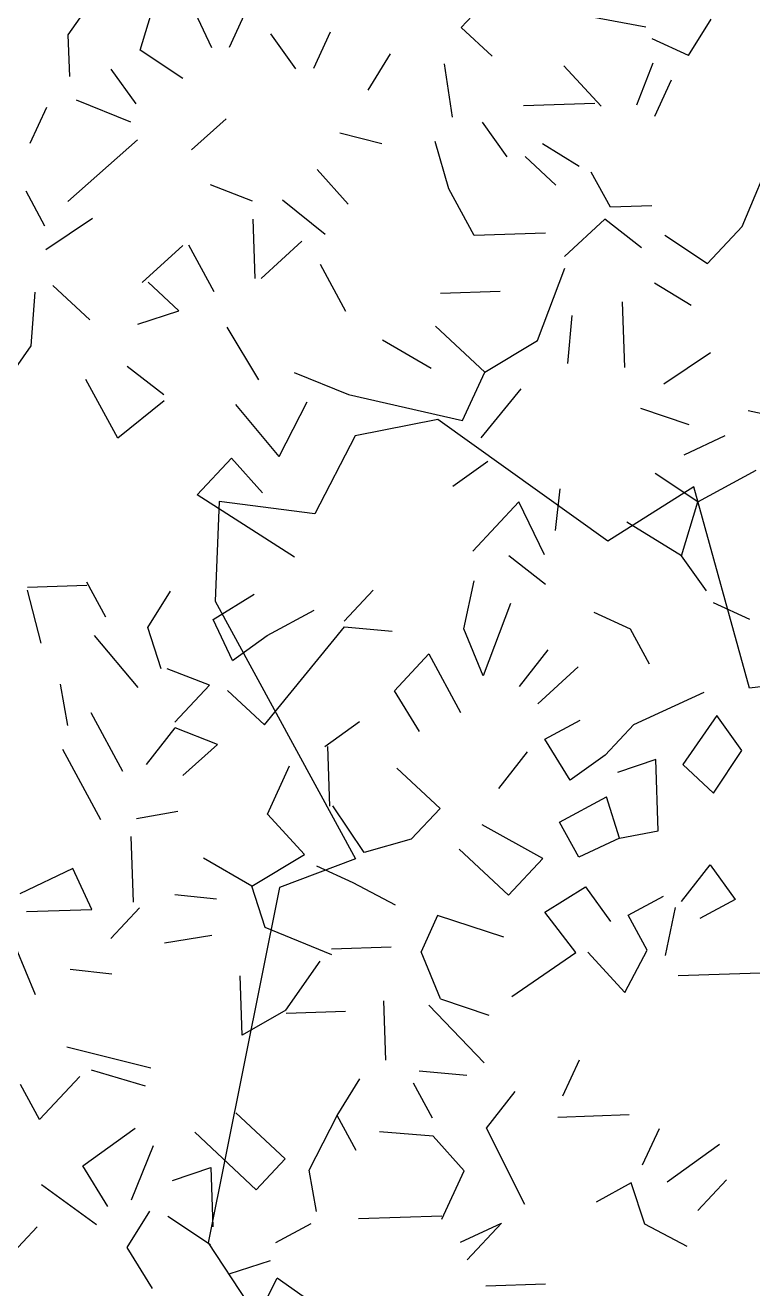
# Model space of a CAD drawing. Header units: metres. Extents: x 10 to 239, y 2 to 253.
# Drawn here: x 63.038 to 63.697, y 238.789 to 239.935 of the extents above; entities that cross this region are included whole.
import ezdxf

# ---------------------------------------------------------------- set-up
doc = ezdxf.new("R2010")
doc.units = ezdxf.units.M
doc.header["$MEASUREMENT"] = 0
doc.layers.add('bloques ARBOLES', color=7, linetype='Continuous', true_color=0xb8d897)

# ---------------------------------------------------------------- blocks, each defined once
blk = doc.blocks.new('arbolote')
at = {"layer": 'bloques ARBOLES'}
blk.add_lwpolyline([(-0.8238, 9.3426), (-0.9265, 9.3302), (-0.9771, 9.5126), (-1.0549, 9.4633), (-1.2091, 9.5737), (-1.284, 9.559), (-1.3207, 9.4883), (-1.4074, 9.4995), (-1.4109, 9.4091), (-1.2839, 9.1755), (-1.3527, 9.1494), (-1.4173, 8.827), (-1.3465, 8.7196)], dxfattribs=at)
blk = doc.blocks.new('arb-alz-77')
at = {"layer": 'bloques ARBOLES', "linetype": 'Continuous'}
for p, q in [((2.3878, 7.8897), (2.4592, 7.9918)), ((2.5384, 7.8576), (2.572, 7.9708)), ((2.5384, 7.8576), (2.572, 7.9708)), ((3.2094, 7.9051), (3.2696, 7.9694)), ((2.6878, 7.8626), (2.6474, 7.9484)), ((2.6878, 7.8626), (2.6474, 7.9484)), ((2.6878, 7.8626), (2.6474, 7.9484)), ((2.6878, 7.8626), (2.6474, 7.9484)), ((2.7252, 7.8639), (2.7598, 7.9398)), ((3.5955, 7.9057), (3.3699, 7.9479)), ((3.5955, 7.9057), (3.3699, 7.9479)), ((3.2738, 7.845), (3.2094, 7.9051)), ((3.2738, 7.845), (3.2094, 7.9051)), ((3.2738, 7.845), (3.2094, 7.9051)), ((3.2738, 7.845), (3.2094, 7.9051)), ((3.2738, 7.845), (3.2094, 7.9051)), ((3.6847, 7.8464), (3.732, 7.9228)), ((2.3908, 7.8028), (2.3878, 7.8897)), ((2.8636, 7.8187), (2.8113, 7.8917)), ((2.9009, 7.82), (2.9357, 7.8959)), ((3.6847, 7.8464), (3.6089, 7.8812)), ((2.6276, 7.7982), (2.5384, 7.8576)), ((2.6276, 7.7982), (2.5384, 7.8576)), ((2.6276, 7.7982), (2.5384, 7.8576)), ((2.6276, 7.7982), (2.5384, 7.8576)), ((3.0147, 7.7739), (3.0618, 7.8503)), ((3.0147, 7.7739), (3.0618, 7.8503)), ((3.0147, 7.7739), (3.0618, 7.8503)), ((3.0147, 7.7739), (3.0618, 7.8503)), ((3.1909, 7.7176), (3.1747, 7.8292)), ((3.5016, 7.7405), (3.4239, 7.8251)), ((3.5762, 7.7432), (3.6106, 7.8314)), ((2.5298, 7.7452), (2.4775, 7.8182)), ((3.6144, 7.7195), (3.649, 7.7954)), ((3.6144, 7.7195), (3.649, 7.7954)), ((3.6144, 7.7195), (3.649, 7.7954)), ((3.6144, 7.7195), (3.649, 7.7954)), ((2.5187, 7.7074), (2.405, 7.7534)), ((2.5187, 7.7074), (2.405, 7.7534)), ((2.5187, 7.7074), (2.405, 7.7534)), ((2.5187, 7.7074), (2.405, 7.7534)), ((2.5187, 7.7074), (2.405, 7.7534)), ((2.5187, 7.7074), (2.405, 7.7534)), ((3.4888, 7.7465), (3.3396, 7.7413)), ((3.4888, 7.7465), (3.3396, 7.7413)), ((3.4888, 7.7465), (3.3396, 7.7413)), ((2.3084, 7.6629), (2.3432, 7.7388)), ((2.3084, 7.6629), (2.3432, 7.7388)), ((2.3084, 7.6629), (2.3432, 7.7388)), ((2.3084, 7.6629), (2.3432, 7.7388)), ((2.6452, 7.6494), (2.7176, 7.7141)), ((3.3057, 7.6343), (3.2535, 7.7073)), ((2.3871, 7.541), (2.5323, 7.6704)), ((2.9554, 7.6847), (3.0433, 7.6628)), ((2.9554, 7.6847), (3.0433, 7.6628)), ((3.1835, 7.5679), (3.1552, 7.6666)), ((3.1835, 7.5679), (3.1552, 7.6666)), ((3.1835, 7.5679), (3.1552, 7.6666)), ((3.1835, 7.5679), (3.1552, 7.6666)), ((3.456, 7.6145), (3.3796, 7.6618)), ((3.7965, 7.489), (3.8657, 7.6532)), ((3.7965, 7.489), (3.8657, 7.6532)), ((3.7965, 7.489), (3.8657, 7.6532)), ((3.7965, 7.489), (3.8657, 7.6532)), ((3.4074, 7.5755), (3.3431, 7.6356)), ((3.4074, 7.5755), (3.3431, 7.6356)), ((3.4074, 7.5755), (3.3431, 7.6356)), ((3.4074, 7.5755), (3.3431, 7.6356)), ((2.9728, 7.5358), (2.9081, 7.6084)), ((2.9728, 7.5358), (2.9081, 7.6084)), ((2.9728, 7.5358), (2.9081, 7.6084)), ((2.9728, 7.5358), (2.9081, 7.6084)), ((3.5212, 7.5295), (3.4813, 7.6029)), ((3.5212, 7.5295), (3.4813, 7.6029)), ((3.5212, 7.5295), (3.4813, 7.6029)), ((2.339, 7.4896), (2.2994, 7.5629)), ((2.7733, 7.5417), (2.6851, 7.576)), ((3.2367, 7.4701), (3.1835, 7.5679)), ((3.2367, 7.4701), (3.1835, 7.5679)), ((3.2367, 7.4701), (3.1835, 7.5679)), ((2.9252, 7.4719), (2.8355, 7.5437)), ((2.9252, 7.4719), (2.8355, 7.5437)), ((2.9252, 7.4719), (2.8355, 7.5437)), ((3.6081, 7.5324), (3.5212, 7.5295)), ((3.6081, 7.5324), (3.5212, 7.5295)), ((2.4382, 7.5053), (2.3407, 7.4398)), ((2.4382, 7.5053), (2.3407, 7.4398)), ((2.4382, 7.5053), (2.3407, 7.4398)), ((2.7787, 7.3799), (2.7745, 7.5043)), ((3.425, 7.4265), (3.5095, 7.5043)), ((3.425, 7.4265), (3.5095, 7.5043)), ((3.5862, 7.4444), (3.5095, 7.5043)), ((3.7243, 7.4118), (3.7965, 7.489)), ((3.7243, 7.4118), (3.7965, 7.489)), ((2.7912, 7.3803), (2.8758, 7.4579)), ((2.7912, 7.3803), (2.8758, 7.4579)), ((2.7912, 7.3803), (2.8758, 7.4579)), ((3.3859, 7.4751), (3.2367, 7.4701)), ((3.3859, 7.4751), (3.2367, 7.4701)), ((3.6351, 7.4711), (3.7243, 7.4118)), ((2.5424, 7.3719), (2.627, 7.4494)), ((2.6926, 7.352), (2.6395, 7.4499)), ((2.6926, 7.352), (2.6395, 7.4499)), ((2.6926, 7.352), (2.6395, 7.4499)), ((2.6926, 7.352), (2.6395, 7.4499)), ((2.9679, 7.3114), (2.9148, 7.4093)), ((2.9679, 7.3114), (2.9148, 7.4093)), ((3.3685, 7.2503), (3.4258, 7.4017)), ((3.3685, 7.2503), (3.4258, 7.4017)), ((3.3685, 7.2503), (3.4258, 7.4017)), ((3.3685, 7.2503), (3.4258, 7.4017)), ((3.3685, 7.2503), (3.4258, 7.4017)), ((3.3685, 7.2503), (3.4258, 7.4017)), ((3.3685, 7.2503), (3.4258, 7.4017)), ((3.3685, 7.2503), (3.4258, 7.4017)), ((3.3685, 7.2503), (3.4258, 7.4017)), ((2.3102, 7.2395), (2.3189, 7.3519)), ((2.3102, 7.2395), (2.3189, 7.3519)), ((2.4329, 7.2934), (2.3558, 7.3656)), ((2.4329, 7.2934), (2.3558, 7.3656)), ((2.6191, 7.3122), (2.5548, 7.3723)), ((2.6191, 7.3122), (2.5548, 7.3723)), ((2.6191, 7.3122), (2.5548, 7.3723)), ((3.1659, 7.3493), (3.2905, 7.3535)), ((3.1659, 7.3493), (3.2905, 7.3535)), ((3.1659, 7.3493), (3.2905, 7.3535)), ((3.1659, 7.3493), (3.2905, 7.3535)), ((3.1659, 7.3493), (3.2905, 7.3535)), ((3.1659, 7.3493), (3.2905, 7.3535)), ((3.6899, 7.3234), (3.6136, 7.3707)), ((3.6899, 7.3234), (3.6136, 7.3707)), ((3.5511, 7.1942), (3.5465, 7.331)), ((2.5329, 7.2843), (2.6191, 7.3122)), ((2.5329, 7.2843), (2.6191, 7.3122)), ((2.5329, 7.2843), (2.6191, 7.3122)), ((3.4325, 7.2026), (3.4415, 7.3025)), ((2.7859, 7.1684), (2.7199, 7.2783)), ((2.7859, 7.1684), (2.7199, 7.2783)), ((2.7859, 7.1684), (2.7199, 7.2783)), ((3.2587, 7.1843), (3.1558, 7.2805)), ((3.2587, 7.1843), (3.1558, 7.2805)), ((3.2587, 7.1843), (3.1558, 7.2805)), ((3.0446, 7.2518), (3.1463, 7.1929)), ((3.2587, 7.1843), (3.3685, 7.2503)), ((3.2587, 7.1843), (3.3685, 7.2503)), ((2.2388, 7.1374), (2.3102, 7.2395)), ((3.6333, 7.1596), (3.7306, 7.2252)), ((3.6333, 7.1596), (3.7306, 7.2252)), ((3.6333, 7.1596), (3.7306, 7.2252)), ((3.6333, 7.1596), (3.7306, 7.2252)), ((2.5877, 7.1367), (2.5109, 7.1964)), ((2.4911, 7.0463), (2.4247, 7.1686)), ((2.4911, 7.0463), (2.4247, 7.1686)), ((2.8602, 7.1833), (2.9739, 7.1373)), ((2.8602, 7.1833), (2.9739, 7.1373)), ((2.8602, 7.1833), (2.9739, 7.1373)), ((3.2123, 7.083), (3.2587, 7.1843)), ((2.9739, 7.1373), (3.2123, 7.083)), ((2.9739, 7.1373), (3.2123, 7.083)), ((3.2509, 7.047), (3.3346, 7.1495)), ((2.5882, 7.1243), (2.4911, 7.0463)), ((2.5882, 7.1243), (2.4911, 7.0463)), ((2.5882, 7.1243), (2.4911, 7.0463)), ((2.5882, 7.1243), (2.4911, 7.0463)), ((2.5882, 7.1243), (2.4911, 7.0463)), ((2.8288, 7.0079), (2.7378, 7.1169)), ((2.8288, 7.0079), (2.7378, 7.1169)), ((2.8288, 7.0079), (2.8871, 7.1219)), ((2.8288, 7.0079), (2.8871, 7.1219)), ((2.8288, 7.0079), (2.8871, 7.1219)), ((3.686, 7.0743), (3.5852, 7.1081)), ((3.686, 7.0743), (3.5852, 7.1081)), ((3.686, 7.0743), (3.5852, 7.1081)), ((3.686, 7.0743), (3.5852, 7.1081)), ((3.686, 7.0743), (3.5852, 7.1081)), ((3.9099, 7.0818), (3.8095, 7.1032)), ((3.9099, 7.0818), (3.8095, 7.1032)), ((3.9099, 7.0818), (3.8095, 7.1032)), ((3.6756, 7.0115), (3.7614, 7.0518)), ((3.6756, 7.0115), (3.7614, 7.0518)), ((3.6756, 7.0115), (3.7614, 7.0518)), ((2.6571, 6.9273), (2.7292, 7.0045)), ((2.6571, 6.9273), (2.7292, 7.0045)), ((2.7292, 7.0045), (2.7939, 6.932)), ((2.7292, 7.0045), (2.7939, 6.932)), ((3.1921, 6.9455), (3.2651, 6.9977)), ((3.7039, 6.9129), (3.8261, 6.9793)), ((3.7039, 6.9129), (3.8261, 6.9793)), ((3.7039, 6.9129), (3.8261, 6.9793)), ((3.7039, 6.9129), (3.8261, 6.9793)), ((3.7039, 6.9129), (3.8261, 6.9793)), ((3.7039, 6.9129), (3.8261, 6.9793)), ((3.7039, 6.9129), (3.6146, 6.9721)), ((3.7039, 6.9129), (3.6146, 6.9721)), ((2.8607, 6.7972), (2.6571, 6.9273)), ((2.8607, 6.7972), (2.6571, 6.9273)), ((2.8607, 6.7972), (2.6571, 6.9273)), ((2.8607, 6.7972), (2.6571, 6.9273)), ((2.8607, 6.7972), (2.6571, 6.9273)), ((2.8607, 6.7972), (2.6571, 6.9273)), ((3.4068, 6.853), (3.4164, 6.9404)), ((3.4068, 6.853), (3.4164, 6.9404)), ((3.4068, 6.853), (3.4164, 6.9404)), ((3.4068, 6.853), (3.4164, 6.9404)), ((3.4068, 6.853), (3.4164, 6.9404)), ((3.2339, 6.8098), (3.3301, 6.9128)), ((3.2339, 6.8098), (3.3301, 6.9128)), ((3.3837, 6.8024), (3.3301, 6.9128)), ((3.3837, 6.8024), (3.3301, 6.9128)), ((3.3837, 6.8024), (3.3301, 6.9128)), ((3.6702, 6.7997), (3.7039, 6.9129)), ((3.6702, 6.7997), (3.7039, 6.9129)), ((3.6702, 6.7997), (3.7039, 6.9129)), ((3.6702, 6.7997), (3.5558, 6.8705)), ((3.6702, 6.7997), (3.5558, 6.8705)), ((3.6702, 6.7997), (3.5558, 6.8705)), ((3.6702, 6.7997), (3.5558, 6.8705)), ((3.6702, 6.7997), (3.5558, 6.8705)), ((3.6702, 6.7997), (3.5558, 6.8705)), ((3.6702, 6.7997), (3.5558, 6.8705)), ((3.3859, 6.7402), (3.3092, 6.7999)), ((3.3859, 6.7402), (3.3092, 6.7999)), ((3.7225, 6.7266), (3.6702, 6.7997)), ((3.7225, 6.7266), (3.6702, 6.7997)), ((2.4663, 6.6718), (2.4264, 6.7451)), ((2.4663, 6.6718), (2.4264, 6.7451)), ((2.4663, 6.6718), (2.4264, 6.7451)), ((3.2146, 6.6472), (3.2361, 6.7476)), ((2.3023, 6.7347), (2.4267, 6.7389)), ((2.3023, 6.7347), (2.4267, 6.7389)), ((2.3023, 6.7347), (2.4267, 6.7389)), ((2.3313, 6.6173), (2.3026, 6.7285)), ((2.5543, 6.6498), (2.6016, 6.7262)), ((2.5543, 6.6498), (2.6016, 6.7262)), ((2.5543, 6.6498), (2.6016, 6.7262)), ((2.6907, 6.6669), (2.7762, 6.7197)), ((2.9649, 6.6637), (3.0249, 6.728)), ((2.8039, 6.6333), (2.9018, 6.6865)), ((2.8039, 6.6333), (2.9018, 6.6865)), ((2.8039, 6.6333), (2.9018, 6.6865)), ((3.3125, 6.7003), (3.2553, 6.549)), ((3.7359, 6.7022), (3.8118, 6.6674)), ((2.731, 6.581), (2.6907, 6.6669)), ((2.731, 6.581), (2.6907, 6.6669)), ((2.731, 6.581), (2.6907, 6.6669)), ((2.731, 6.581), (2.6907, 6.6669)), ((3.5633, 6.6465), (3.4875, 6.6814)), ((2.5821, 6.5635), (2.5543, 6.6498)), ((2.5821, 6.5635), (2.5543, 6.6498)), ((2.7979, 6.4464), (2.9653, 6.6512)), ((2.7979, 6.4464), (2.9653, 6.6512)), ((2.7979, 6.4464), (2.9653, 6.6512)), ((2.7979, 6.4464), (2.9653, 6.6512)), ((2.9653, 6.6512), (3.0653, 6.6422)), ((3.2553, 6.549), (3.2146, 6.6472)), ((3.2553, 6.549), (3.2146, 6.6472)), ((3.6032, 6.5732), (3.5633, 6.6465)), ((3.6032, 6.5732), (3.5633, 6.6465)), ((3.6032, 6.5732), (3.5633, 6.6465)), ((3.6032, 6.5732), (3.5633, 6.6465)), ((3.6032, 6.5732), (3.5633, 6.6465)), ((3.6032, 6.5732), (3.5633, 6.6465)), ((3.6032, 6.5732), (3.5633, 6.6465)), ((3.6032, 6.5732), (3.5633, 6.6465)), ((3.6032, 6.5732), (3.5633, 6.6465)), ((2.5336, 6.5246), (2.4427, 6.6335)), ((2.5336, 6.5246), (2.4427, 6.6335)), ((2.5336, 6.5246), (2.4427, 6.6335)), ((2.731, 6.581), (2.8039, 6.6333)), ((2.731, 6.581), (2.8039, 6.6333)), ((2.731, 6.581), (2.8039, 6.6333)), ((3.0695, 6.5177), (3.1415, 6.5949)), ((3.1415, 6.5949), (3.2081, 6.4726)), ((3.1415, 6.5949), (3.2081, 6.4726)), ((3.1415, 6.5949), (3.2081, 6.4726)), ((3.3904, 6.6033), (3.3308, 6.5266)), ((3.3904, 6.6033), (3.3308, 6.5266)), ((3.3904, 6.6033), (3.3308, 6.5266)), ((3.3904, 6.6033), (3.3308, 6.5266)), ((2.6829, 6.5296), (2.5946, 6.564)), ((2.6829, 6.5296), (2.5946, 6.564)), ((2.6829, 6.5296), (2.5946, 6.564)), ((3.3692, 6.4905), (3.4539, 6.5681)), ((2.3869, 6.4449), (2.3714, 6.5316)), ((2.3869, 6.4449), (2.3714, 6.5316)), ((2.3869, 6.4449), (2.3714, 6.5316)), ((2.6109, 6.4524), (2.6829, 6.5296)), ((2.7207, 6.5184), (2.7979, 6.4464)), ((2.7207, 6.5184), (2.7979, 6.4464)), ((3.1221, 6.4324), (3.0695, 6.5177)), ((3.1221, 6.4324), (3.0695, 6.5177)), ((3.1221, 6.4324), (3.0695, 6.5177)), ((3.57, 6.4474), (3.7173, 6.5146)), ((3.57, 6.4474), (3.7173, 6.5146)), ((2.5022, 6.3492), (2.4357, 6.4713)), ((2.5022, 6.3492), (2.4357, 6.4713)), ((2.5022, 6.3492), (2.4357, 6.4713)), ((2.5022, 6.3492), (2.4357, 6.4713)), ((2.997, 6.4531), (2.9239, 6.4008)), ((2.997, 6.4531), (2.9239, 6.4008)), ((2.997, 6.4531), (2.9239, 6.4008)), ((2.997, 6.4531), (2.9239, 6.4008)), ((3.3844, 6.4163), (3.4577, 6.4562)), ((3.3844, 6.4163), (3.4577, 6.4562)), ((3.7439, 6.4659), (3.6726, 6.3637)), ((3.7439, 6.4659), (3.6726, 6.3637)), ((3.7962, 6.3928), (3.7439, 6.4659)), ((2.5515, 6.3632), (2.6113, 6.44)), ((2.5515, 6.3632), (2.6113, 6.44)), ((2.6995, 6.4056), (2.6113, 6.44)), ((2.6995, 6.4056), (2.6113, 6.44)), ((2.6995, 6.4056), (2.6113, 6.44)), ((2.6995, 6.4056), (2.6113, 6.44)), ((3.51, 6.3831), (3.57, 6.4474)), ((2.627, 6.3408), (2.6995, 6.4056)), ((2.627, 6.3408), (2.6995, 6.4056)), ((2.9344, 6.2766), (2.9302, 6.401)), ((2.9344, 6.2766), (2.9302, 6.401)), ((3.437, 6.3308), (3.3844, 6.4163)), ((2.4559, 6.2478), (2.3761, 6.3946)), ((2.4559, 6.2478), (2.3761, 6.3946)), ((3.2882, 6.3134), (3.3478, 6.3901)), ((3.2882, 6.3134), (3.3478, 6.3901)), ((3.51, 6.3831), (3.437, 6.3308)), ((3.51, 6.3831), (3.437, 6.3308)), ((3.51, 6.3831), (3.437, 6.3308)), ((3.6161, 6.3743), (3.5361, 6.3468)), ((3.6161, 6.3743), (3.5361, 6.3468)), ((3.6211, 6.2249), (3.6161, 6.3743)), ((3.6211, 6.2249), (3.6161, 6.3743)), ((3.6211, 6.2249), (3.6161, 6.3743)), ((3.6211, 6.2249), (3.6161, 6.3743)), ((3.6211, 6.2249), (3.6161, 6.3743)), ((3.7369, 6.3037), (3.7962, 6.3928)), ((2.8042, 6.2596), (2.8505, 6.3609)), ((3.165, 6.2718), (3.075, 6.356)), ((3.165, 6.2718), (3.075, 6.356)), ((3.165, 6.2718), (3.075, 6.356)), ((3.6726, 6.3637), (3.7369, 6.3037)), ((3.6726, 6.3637), (3.7369, 6.3037)), ((3.6726, 6.3637), (3.7369, 6.3037)), ((3.415, 6.2429), (3.5129, 6.2962)), ((3.5406, 6.2098), (3.5129, 6.2962)), ((2.5304, 6.2503), (2.6171, 6.2658)), ((2.5304, 6.2503), (2.6171, 6.2658)), ((3.0062, 6.1793), (2.9407, 6.2768)), ((3.1048, 6.2075), (3.165, 6.2718)), ((3.1048, 6.2075), (3.165, 6.2718)), ((3.1048, 6.2075), (3.165, 6.2718)), ((3.1048, 6.2075), (3.165, 6.2718)), ((2.8817, 6.1751), (2.8042, 6.2596)), ((2.8817, 6.1751), (2.8042, 6.2596)), ((3.3802, 6.167), (3.2533, 6.2375)), ((3.3802, 6.167), (3.2533, 6.2375)), ((3.4549, 6.1695), (3.415, 6.2429)), ((3.4549, 6.1695), (3.415, 6.2429)), ((3.4549, 6.1695), (3.415, 6.2429)), ((3.4549, 6.1695), (3.415, 6.2429)), ((2.5239, 6.0759), (2.5192, 6.2127)), ((3.5406, 6.2098), (3.6211, 6.2249)), ((3.1048, 6.2075), (3.0062, 6.1793)), ((3.1048, 6.2075), (3.0062, 6.1793)), ((3.1048, 6.2075), (3.0062, 6.1793)), ((3.2052, 6.1861), (3.3081, 6.0899)), ((3.5406, 6.2098), (3.4549, 6.1695)), ((3.5406, 6.2098), (3.4549, 6.1695)), ((2.7718, 6.1091), (2.6702, 6.1679)), ((2.7718, 6.1091), (2.8817, 6.1751)), ((2.7718, 6.1091), (2.8817, 6.1751)), ((3.3081, 6.0899), (3.3802, 6.167)), ((2.397, 6.1463), (2.2867, 6.0927)), ((2.397, 6.1463), (2.2867, 6.0927)), ((2.397, 6.1463), (2.2867, 6.0927)), ((2.397, 6.1463), (2.2867, 6.0927)), ((2.397, 6.1463), (2.2867, 6.0927)), ((2.4372, 6.0605), (2.397, 6.1463)), ((2.4372, 6.0605), (2.397, 6.1463)), ((2.4372, 6.0605), (2.397, 6.1463)), ((2.9833, 6.1163), (2.9075, 6.1511)), ((3.6698, 6.0772), (3.7295, 6.1539)), ((3.6698, 6.0772), (3.7295, 6.1539)), ((3.6698, 6.0772), (3.7295, 6.1539)), ((3.7295, 6.1539), (3.7818, 6.081)), ((3.7295, 6.1539), (3.7818, 6.081)), ((3.7295, 6.1539), (3.7818, 6.081)), ((2.7997, 6.0229), (2.7718, 6.1091)), ((2.7997, 6.0229), (2.7718, 6.1091)), ((2.7997, 6.0229), (2.7718, 6.1091)), ((2.7997, 6.0229), (2.7718, 6.1091)), ((2.7997, 6.0229), (2.7718, 6.1091)), ((2.7997, 6.0229), (2.7718, 6.1091)), ((3.0722, 6.0695), (2.9833, 6.1163)), ((3.0722, 6.0695), (2.9833, 6.1163)), ((3.0722, 6.0695), (2.9833, 6.1163)), ((3.0722, 6.0695), (2.9833, 6.1163)), ((3.0722, 6.0695), (2.9833, 6.1163)), ((3.0722, 6.0695), (2.9833, 6.1163)), ((3.0722, 6.0695), (2.9833, 6.1163)), ((3.0722, 6.0695), (2.9833, 6.1163)), ((3.0722, 6.0695), (2.9833, 6.1163)), ((3.384, 6.055), (3.4694, 6.1078)), ((3.384, 6.055), (3.4694, 6.1078)), ((3.4694, 6.1078), (3.5217, 6.0348)), ((3.4694, 6.1078), (3.5217, 6.0348)), ((3.4694, 6.1078), (3.5217, 6.0348)), ((3.4694, 6.1078), (3.5217, 6.0348)), ((3.4694, 6.1078), (3.5217, 6.0348)), ((3.4694, 6.1078), (3.5217, 6.0348)), ((2.698, 6.0817), (2.6105, 6.0911)), ((2.698, 6.0817), (2.6105, 6.0911)), ((3.5587, 6.0485), (3.632, 6.0884)), ((3.5587, 6.0485), (3.632, 6.0884)), ((3.5587, 6.0485), (3.632, 6.0884)), ((3.5587, 6.0485), (3.632, 6.0884)), ((3.5587, 6.0485), (3.632, 6.0884)), ((3.5587, 6.0485), (3.632, 6.0884)), ((3.7818, 6.081), (3.7083, 6.0411)), ((3.7818, 6.081), (3.7083, 6.0411)), ((3.7818, 6.081), (3.7083, 6.0411)), ((2.3004, 6.0558), (2.4372, 6.0605)), ((2.3004, 6.0558), (2.4372, 6.0605)), ((2.3004, 6.0558), (2.4372, 6.0605)), ((2.4766, 5.9995), (2.5368, 6.0638)), ((3.4492, 5.9701), (3.384, 6.055)), ((3.6363, 5.9638), (3.6577, 6.0642)), ((3.6363, 5.9638), (3.6577, 6.0642)), ((3.1601, 6.0475), (3.1253, 5.9716)), ((3.1601, 6.0475), (3.1253, 5.9716)), ((3.1601, 6.0475), (3.1253, 5.9716)), ((3.2987, 6.0023), (3.1601, 6.0475)), ((3.5984, 5.9751), (3.5587, 6.0485)), ((2.5891, 5.9908), (2.6881, 6.0067)), ((2.5891, 5.9908), (2.6881, 6.0067)), ((2.5891, 5.9908), (2.6881, 6.0067)), ((2.5891, 5.9908), (2.6881, 6.0067)), ((2.5891, 5.9908), (2.6881, 6.0067)), ((2.5891, 5.9908), (2.6881, 6.0067)), ((2.9386, 5.9653), (2.7997, 6.0229)), ((2.9386, 5.9653), (2.7997, 6.0229)), ((2.9386, 5.9653), (2.7997, 6.0229)), ((2.2779, 5.9803), (2.3186, 5.8821)), ((2.2779, 5.9803), (2.3186, 5.8821)), ((2.2779, 5.9803), (2.3186, 5.8821)), ((2.2779, 5.9803), (2.3186, 5.8821)), ((2.9382, 5.9777), (3.0628, 5.9819)), ((2.9382, 5.9777), (3.0628, 5.9819)), ((2.9382, 5.9777), (3.0628, 5.9819)), ((3.5516, 5.8863), (3.5984, 5.9751)), ((3.5516, 5.8863), (3.5984, 5.9751)), ((3.5516, 5.8863), (3.5984, 5.9751)), ((2.8429, 5.85), (2.9142, 5.9521)), ((2.8429, 5.85), (2.9142, 5.9521)), ((2.8429, 5.85), (2.9142, 5.9521)), ((2.8429, 5.85), (2.9142, 5.9521)), ((2.8429, 5.85), (2.9142, 5.9521)), ((3.1659, 5.8733), (3.1253, 5.9716)), ((3.1659, 5.8733), (3.1253, 5.9716)), ((3.3152, 5.8783), (3.4492, 5.9701)), ((3.3152, 5.8783), (3.4492, 5.9701)), ((3.3152, 5.8783), (3.4492, 5.9701)), ((3.3152, 5.8783), (3.4492, 5.9701)), ((3.4741, 5.9709), (3.5516, 5.8863)), ((2.4792, 5.9248), (2.3916, 5.9344)), ((2.4792, 5.9248), (2.3916, 5.9344)), ((2.7513, 5.7971), (2.7471, 5.9214)), ((2.7513, 5.7971), (2.7471, 5.9214)), ((2.7513, 5.7971), (2.7471, 5.9214)), ((2.7513, 5.7971), (2.7471, 5.9214)), ((3.899, 5.9292), (3.6626, 5.9212)), ((3.899, 5.9292), (3.6626, 5.9212)), ((3.052, 5.7449), (3.0478, 5.8693)), ((3.052, 5.7449), (3.0478, 5.8693)), ((3.052, 5.7449), (3.0478, 5.8693)), ((3.052, 5.7449), (3.0478, 5.8693)), ((3.052, 5.7449), (3.0478, 5.8693)), ((3.052, 5.7449), (3.0478, 5.8693)), ((3.052, 5.7449), (3.0478, 5.8693)), ((3.052, 5.7449), (3.0478, 5.8693)), ((3.052, 5.7449), (3.0478, 5.8693)), ((3.052, 5.7449), (3.0478, 5.8693)), ((3.1659, 5.8733), (3.2668, 5.8392)), ((3.1659, 5.8733), (3.2668, 5.8392)), ((3.1659, 5.8733), (3.2668, 5.8392)), ((3.1659, 5.8733), (3.2668, 5.8392)), ((3.1659, 5.8733), (3.2668, 5.8392)), ((2.8429, 5.85), (2.7513, 5.7971)), ((2.8429, 5.85), (2.7513, 5.7971)), ((2.843, 5.8437), (2.9676, 5.8479)), ((3.2576, 5.7394), (3.1415, 5.86)), ((3.2576, 5.7394), (3.1415, 5.86)), ((3.2576, 5.7394), (3.1415, 5.86)), ((3.2576, 5.7394), (3.1415, 5.86)), ((2.5605, 5.7283), (2.3846, 5.7722)), ((2.5605, 5.7283), (2.3846, 5.7722)), ((3.422, 5.6702), (3.4568, 5.7461)), ((2.3275, 5.6208), (2.4117, 5.7109)), ((2.3275, 5.6208), (2.4117, 5.7109)), ((2.3275, 5.6208), (2.4117, 5.7109)), ((2.3275, 5.6208), (2.4117, 5.7109)), ((2.3275, 5.6208), (2.4117, 5.7109)), ((2.5493, 5.6905), (2.4361, 5.7241)), ((3.2212, 5.7132), (3.1212, 5.7223)), ((3.2212, 5.7132), (3.1212, 5.7223)), ((3.2212, 5.7132), (3.1212, 5.7223)), ((3.2212, 5.7132), (3.1212, 5.7223)), ((2.3275, 5.6208), (2.2876, 5.6942)), ((2.9499, 5.6294), (2.9972, 5.7057)), ((2.9499, 5.6294), (2.9972, 5.7057)), ((2.9499, 5.6294), (2.9972, 5.7057)), ((3.1495, 5.6237), (3.1096, 5.697)), ((3.2623, 5.6025), (3.3219, 5.6792)), ((3.2623, 5.6025), (3.3219, 5.6792)), ((2.841, 5.5385), (2.738, 5.6347)), ((2.841, 5.5385), (2.738, 5.6347)), ((2.8916, 5.5153), (2.9499, 5.6294)), ((2.8916, 5.5153), (2.9499, 5.6294)), ((2.9898, 5.5559), (2.9499, 5.6294)), ((3.4111, 5.6262), (3.5602, 5.6312)), ((3.4111, 5.6262), (3.5602, 5.6312)), ((3.4111, 5.6262), (3.5602, 5.6312)), ((3.4111, 5.6262), (3.5602, 5.6312)), ((2.418, 5.5241), (2.5274, 5.6026)), ((2.418, 5.5241), (2.5274, 5.6026)), ((2.7809, 5.4742), (2.6522, 5.5943)), ((3.1507, 5.5863), (3.0384, 5.595)), ((3.1507, 5.5863), (3.0384, 5.595)), ((3.1507, 5.5863), (3.0384, 5.595)), ((3.1507, 5.5863), (3.0384, 5.595)), ((3.1507, 5.5863), (3.0384, 5.595)), ((3.2155, 5.5139), (3.1507, 5.5863)), ((3.2155, 5.5139), (3.1507, 5.5863)), ((3.2155, 5.5139), (3.1507, 5.5863)), ((3.2155, 5.5139), (3.1507, 5.5863)), ((3.2155, 5.5139), (3.1507, 5.5863)), ((3.3423, 5.4433), (3.2623, 5.6025)), ((3.3423, 5.4433), (3.2623, 5.6025)), ((3.5887, 5.5264), (3.6236, 5.6023)), ((3.5887, 5.5264), (3.6236, 5.6023)), ((3.5887, 5.5264), (3.6236, 5.6023)), ((2.52, 5.4529), (2.5659, 5.5665)), ((2.52, 5.4529), (2.5659, 5.5665)), ((2.52, 5.4529), (2.5659, 5.5665)), ((3.6398, 5.4907), (3.7492, 5.5691)), ((3.6398, 5.4907), (3.7492, 5.5691)), ((3.6398, 5.4907), (3.7492, 5.5691)), ((3.6398, 5.4907), (3.7492, 5.5691)), ((3.6398, 5.4907), (3.7492, 5.5691)), ((3.6398, 5.4907), (3.7492, 5.5691)), ((2.4706, 5.4389), (2.418, 5.5241)), ((2.7809, 5.4742), (2.841, 5.5385)), ((2.7809, 5.4742), (2.841, 5.5385)), ((2.7809, 5.4742), (2.841, 5.5385)), ((2.7809, 5.4742), (2.841, 5.5385)), ((2.7809, 5.4742), (2.841, 5.5385)), ((2.7809, 5.4742), (2.841, 5.5385)), ((2.7809, 5.4742), (2.841, 5.5385)), ((2.7809, 5.4742), (2.841, 5.5385)), ((2.7809, 5.4742), (2.841, 5.5385)), ((2.6058, 5.4932), (2.6858, 5.5208)), ((2.6858, 5.5208), (2.6901, 5.3963)), ((2.6858, 5.5208), (2.6901, 5.3963)), ((2.907, 5.4286), (2.8916, 5.5153)), ((2.907, 5.4286), (2.8916, 5.5153)), ((2.907, 5.4286), (2.8916, 5.5153)), ((3.1691, 5.4125), (3.2155, 5.5139)), ((3.1691, 5.4125), (3.2155, 5.5139)), ((2.4471, 5.4006), (2.3321, 5.484)), ((3.565, 5.4882), (3.4917, 5.4483)), ((3.565, 5.4882), (3.4917, 5.4483)), ((3.565, 5.4882), (3.4917, 5.4483)), ((3.593, 5.4019), (3.565, 5.4882)), ((3.593, 5.4019), (3.565, 5.4882)), ((3.7041, 5.4307), (3.7641, 5.4949)), ((3.7041, 5.4307), (3.7641, 5.4949)), ((3.7041, 5.4307), (3.7641, 5.4949)), ((3.7041, 5.4307), (3.7641, 5.4949)), ((2.5109, 5.3529), (2.5582, 5.4292)), ((2.5109, 5.3529), (2.5582, 5.4292)), ((2.5109, 5.3529), (2.5582, 5.4292)), ((2.6851, 5.3588), (2.5959, 5.4181)), ((2.6851, 5.3588), (2.5959, 5.4181)), ((3.1689, 5.4187), (2.9947, 5.4129)), ((3.1689, 5.4187), (2.9947, 5.4129)), ((2.2626, 5.3321), (2.3226, 5.3965)), ((2.822, 5.3634), (2.8953, 5.4033)), ((2.822, 5.3634), (2.8953, 5.4033)), ((3.2081, 5.3641), (3.2939, 5.4043)), ((3.2081, 5.3641), (3.2939, 5.4043)), ((3.2081, 5.3641), (3.2939, 5.4043)), ((3.2217, 5.3272), (3.2939, 5.4043)), ((3.2217, 5.3272), (3.2939, 5.4043)), ((3.6816, 5.3551), (3.593, 5.4019)), ((3.6816, 5.3551), (3.593, 5.4019)), ((3.6816, 5.3551), (3.593, 5.4019)), ((2.5637, 5.2674), (2.5109, 5.3529)), ((2.7245, 5.2979), (2.8109, 5.3257)), ((2.7245, 5.2979), (2.8109, 5.3257)), ((2.7245, 5.2979), (2.8109, 5.3257)), ((2.7245, 5.2979), (2.8109, 5.3257)), ((2.7245, 5.2979), (2.8109, 5.3257)), ((2.7245, 5.2979), (2.8109, 5.3257)), ((2.7245, 5.2979), (2.8109, 5.3257)), ((2.7661, 5.1748), (2.8246, 5.2889)), ((2.7661, 5.1748), (2.8246, 5.2889)), ((2.7661, 5.1748), (2.8246, 5.2889)), ((2.7661, 5.1748), (2.8246, 5.2889)), ((2.7661, 5.1748), (2.8246, 5.2889)), ((2.9266, 5.2175), (2.8246, 5.2889)), ((2.9266, 5.2175), (2.8246, 5.2889)), ((2.9266, 5.2175), (2.8246, 5.2889)), ((3.3854, 5.2767), (3.2611, 5.2725)), ((3.3854, 5.2767), (3.2611, 5.2725)), ((3.3854, 5.2767), (3.2611, 5.2725)), ((3.3854, 5.2767), (3.2611, 5.2725)), ((3.3854, 5.2767), (3.2611, 5.2725)), ((3.3854, 5.2767), (3.2611, 5.2725)), ((3.3854, 5.2767), (3.2611, 5.2725))]:
    blk.add_line(p, q, dxfattribs=at)

msp = doc.modelspace()

# ---------------------------------------------------------------- block references
msp.add_blockref('arbolote', (64.62072, 230.00393))
at = {"layer": 'bloques ARBOLES', "color": 2, "xscale": 0.433568186266492, "yscale": 0.433568186266492, "zscale": 0.433568186266492}
msp.add_blockref('arb-alz-77', (62.04132, 236.5058), dxfattribs=at)

doc.saveas('drawing.dxf')
